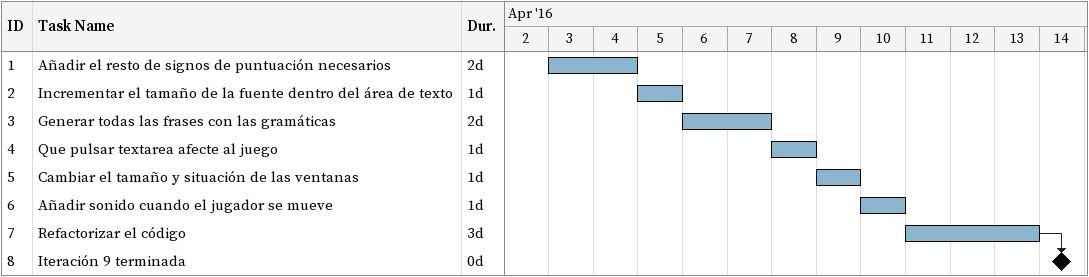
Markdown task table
| ID | Task | Duration | Start | Finish | Predecessors |
|---|---|---|---|---|---|
| 1 | Añadir el resto de signos de puntuación necesarios | 2d | 2016-04-03 | 2016-04-04 |  |
| 2 | Incrementar el tamaño de la fuente dentro del área de texto | 1d | 2016-04-05 | 2016-04-05 |  |
| 3 | Generar todas las frases con las gramáticas | 2d | 2016-04-06 | 2016-04-07 |  |
| 4 | Que pulsar textarea afecte al juego | 1d | 2016-04-08 | 2016-04-08 |  |
| 5 | Cambiar el tamaño y situación de las ventanas | 1d | 2016-04-09 | 2016-04-09 |  |
| 6 | Añadir sonido cuando el jugador se mueve | 1d | 2016-04-10 | 2016-04-10 |  |
| 7 | Refactorizar el código | 3d | 2016-04-11 | 2016-04-13 |  |
| 8 | Iteración 9 terminada | 0d | 2016-04-14 | 2016-04-14 | 7 |
